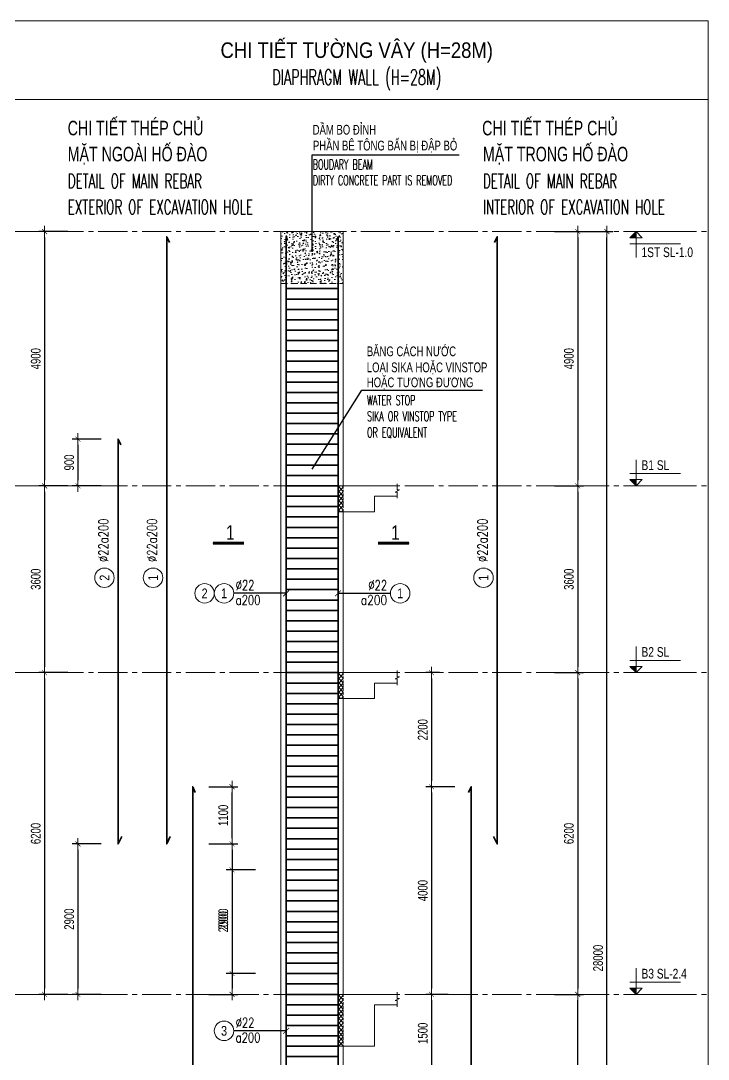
# Model space of a CAD drawing. Header units: millimetres. Extents: x -642477 to 1168880, y -27982 to 330379.
# Drawn here: x 996134 to 1009381, y 83898 to 103911 of the extents above; entities that cross this region are included whole.
import ezdxf
from ezdxf.enums import TextEntityAlignment as Align

# ---------------------------------------------------------------- set-up
doc = ezdxf.new("R2010")
doc.units = ezdxf.units.MM
for name, pattern in [('CENTER2', [1.125, 0.75, -0.125, 0.125, -0.125]), ('HIDDEN', [0.375, 0.25, -0.125]), ('HIDDEN2', [4.762499999999999, 3.175, -1.5875])]:
    doc.linetypes.add(name, pattern=pattern)
doc.layers.get('0').update_dxf_attribs({"lineweight": 20})
doc.layers.get('Defpoints').update_dxf_attribs({"color": 151, "lineweight": 9})
for name, color, linetype, lineweight in [('NDC_S_ANNO', 7, 'Continuous', 20), ('NDC_S_AXIS', 5, 'CENTER2', 13), ('NDC_S_BREAK-LINE', 1, 'Continuous', 15), ('NDC_S_CONTINUOUS', 3, 'Continuous', 20), ('NDC_S_DIM', 1, 'Continuous', 15), ('NDC_S_ENG TITLE', 3, 'Continuous', 20), ('NDC_S_HATCH MATERIAL', 8, 'Continuous', 13), ('NDC_S_HIDDEN', 8, 'HIDDEN2', 13), ('NDC_S_LEADER', 1, 'Continuous', 15), ('NDC_S_LEVEL TEXT', 7, 'Continuous', 20), ('NDC_S_REBAR', 4, 'Continuous', 35), ('NDC_S_SYMBOL', 1, 'Continuous', 15), ('NDC_S_TEXT SYMBOL', 7, 'Continuous', 20), ('NDC_S_VN TEXT', 7, 'Continuous', 20), ('NDC_S_VN TITLE', 6, 'Continuous', 35)]:
    doc.layers.add(name, color=color, linetype=linetype, lineweight=lineweight)
doc.styles.add('ARIAL', font='arial.ttf', dxfattribs={"width": 0.8})
doc.styles.add('NDC_ANNO', font='', dxfattribs={"width": 0.8})
doc.styles.add('NDC_ARIAL', font='arial.ttf', dxfattribs={"width": 0.85})
doc.styles.add('NDC_DIM', font='', dxfattribs={"width": 0.75})
doc.styles.add('NDC_EN TXT', font='romans.shx', dxfattribs={"width": 0.8})
doc.styles.get('NDC_ANNO').set_extended_font_data('Dotum')
doc.styles.get('NDC_DIM').set_extended_font_data('Dotum')
doc.dimstyles.new('NDC_dim_25', dxfattribs={"dimscale": 25, "dimtxt": 2.2, "dimasz": 1.5, "dimexe": 1.5, "dimexo": 2.5, "dimgap": 1, "dimtad": 1, "dimdec": 0, "dimzin": 0, "dimdsep": 46, "dimtxsty": 'NDC_DIM', "dimblk": 'DIMMARK', "dimcen": 0.09, "dimdle": 1.2, "dimclrd": 1, "dimclre": 1, "dimclrt": 3, "dimadec": 0, "dimazin": 0, "dimtfac": 1, "dimtdec": 0, "dimtix": 1, "dimtofl": 0, "dimtmove": 0, "dimatfit": 3, "dimfxl": 6, "dimfxlon": 1, "dimtolj": 1, "dimtzin": 0, "dimarcsym": 0})
doc.dimstyles.new('NDC_dim_75', dxfattribs={"dimscale": 75, "dimtxt": 2.5, "dimasz": 1.5, "dimexe": 1.5, "dimexo": 2.5, "dimgap": 1, "dimtad": 1, "dimdec": 0, "dimzin": 0, "dimdsep": 46, "dimtxsty": 'NDC_DIM', "dimblk": 'DIMMARK', "dimcen": 0.09, "dimdle": 1.2, "dimclrd": 1, "dimclre": 1, "dimclrt": 3, "dimadec": 0, "dimazin": 0, "dimtfac": 1, "dimtdec": 0, "dimtix": 1, "dimtofl": 0, "dimtmove": 0, "dimatfit": 3, "dimfxl": 6, "dimfxlon": 1, "dimtolj": 1, "dimtzin": 0, "dimarcsym": 0})

# ---------------------------------------------------------------- blocks, each defined once
blk = doc.blocks.new('*U191')
at = {"layer": 'NDC_S_ANNO', "color": 0, "linetype": 'ByBlock', "lineweight": -2}
blk.add_line((-4.357142640116527, 0.002997111644365447), (1.000000217026004, 0.002999782974066001), dxfattribs=at)
at = {"layer": 'NDC_S_ANNO', "ltscale": 0.005, "const_width": 0.5}
blk.add_lwpolyline([(1.000000217026004, 0.002999782974066001), (-4.357142640116527, 0.002997111644365447)], dxfattribs=at)
at = {"layer": 'NDC_S_TEXT SYMBOL', "linetype": 'ByBlock', "lineweight": -2, "style": 'NDC_ANNO', "width": 0.8}
blk.add_attdef('DETAIL', text='', height=2.5, dxfattribs=at).set_placement((-0.635006858396082, 1.824862175366434), align=Align.MIDDLE_RIGHT)
blk = doc.blocks.new('*U2133')
at = {"layer": 'NDC_S_REBAR', "ltscale": 80}
blk.add_line((-500, 0), (500, 0), dxfattribs=at)
blk = doc.blocks.new('*U2134')
at = {"layer": 'NDC_S_DIM', "color": 0, "linetype": 'ByBlock', "lineweight": -2, "transparency": 16777216}
for p in [(9.062386313690414e-13, 14800), (8.939921633775678e-13, 14600), (8.817456953860943e-13, 14400), (8.694992273946208e-13, 14200), (8.572527594031472e-13, 14000), (8.450062914116737e-13, 13800), (8.327598234202002e-13, 13600), (8.205133554287266e-13, 13400), (8.082668874372531e-13, 13200), (7.960204194457796e-13, 13000), (7.837739514543061e-13, 12800), (7.715274834628325e-13, 12600), (7.59281015471359e-13, 12400), (7.470345474798854e-13, 12200), (7.347880794884119e-13, 12000), (7.225416114969384e-13, 11800), (7.102951435054649e-13, 11600), (6.980486755139914e-13, 11400), (6.858022075225178e-13, 11200), (6.735557395310442e-13, 11000), (6.613092715395707e-13, 10800), (6.490628035480972e-13, 10600), (6.368163355566237e-13, 10400), (6.245698675651502e-13, 10200), (6.123233995736766e-13, 10000), (6.00076931582203e-13, 9800), (5.878304635907295e-13, 9600), (5.75583995599256e-13, 9400), (5.633375276077825e-13, 9200), (5.51091059616309e-13, 9000), (5.388445916248355e-13, 8800), (5.265981236333618e-13, 8600), (5.143516556418883e-13, 8400), (5.021051876504148e-13, 8200), (4.898587196589413e-13, 8000), (4.776122516674678e-13, 7800), (4.653657836759942e-13, 7600), (4.531193156845207e-13, 7400), (4.408728476930471e-13, 7200), (4.286263797015736e-13, 7000), (4.163799117101001e-13, 6800), (4.041334437186265e-13, 6600), (3.91886975727153e-13, 6400), (3.796405077356795e-13, 6200), (3.673940397442059e-13, 6000), (3.551475717527324e-13, 5800), (3.429011037612589e-13, 5600), (3.306546357697854e-13, 5400), (3.184081677783118e-13, 5200), (3.061616997868383e-13, 5000), (2.939152317953648e-13, 4800), (2.816687638038912e-13, 4600), (2.694222958124177e-13, 4400), (2.571758278209442e-13, 4200), (2.449293598294706e-13, 4000), (2.326828918379971e-13, 3800), (2.204364238465236e-13, 3600), (2.081899558550501e-13, 3400), (1.959434878635765e-13, 3200), (1.83697019872103e-13, 3000), (1.714505518806295e-13, 2800), (1.592040838891559e-13, 2600), (1.469576158976824e-13, 2400), (1.347111479062089e-13, 2200), (1.224646799147353e-13, 2000), (1.102182119232618e-13, 1800), (9.797174393178826e-14, 1600), (8.572527594031473e-14, 1400), (7.347880794884119e-14, 1200), (6.123233995736766e-14, 1000), (4.898587196589413e-14, 800), (3.673940397442059e-14, 600), (2.449293598294706e-14, 400), (1.224646799147353e-14, 200), (0, 0)]:
    blk.add_blockref('*U2133', p, dxfattribs=at)
blk = doc.blocks.new('DIMMARK')
at = {"layer": 'NDC_S_DIM', "color": 1}
blk.add_line((-1.5, 0), (1, 0), dxfattribs=at)
at = {"layer": 'NDC_S_DIM', "color": 2, "const_width": 0.1}
blk.add_lwpolyline([(-0.4242640687119285, -0.4242640687119285), (0.4242640687119285, 0.4242640687119285)], dxfattribs=at)
blk = doc.blocks.new('*D2141')
at = {"layer": 'Defpoints', "color": 0, "ltscale": 100, "transparency": 16777216}
for p in [(1003460.361735669, 99848.07378612804), (1003460.361735669, 94948.073786128), (1006865.886230835, 94948.073786128)]:
    blk.add_point(p, dxfattribs=at)
at = {"layer": 'NDC_S_DIM', "color": 1, "lineweight": -2, "ltscale": 100, "transparency": 16777216}
for p, q in [((1006415.886230835, 99848.07378612804), (1006978.386230835, 99848.07378612804)), ((1006865.886230835, 99735.57378612804), (1006865.886230835, 95060.573786128)), ((1006415.886230835, 94948.073786128), (1006978.386230835, 94948.073786128))]:
    blk.add_line(p, q, dxfattribs=at)
at = {"layer": 'NDC_S_DIM', "color": 1, "lineweight": -2, "ltscale": 100, "transparency": 16777216, "xscale": 112.5, "yscale": 112.5, "zscale": 112.5}
for p, rotation in [((1006865.886230835, 99848.07378612804), 90), ((1006865.886230835, 94948.073786128), 270)]:
    blk.add_blockref('DIMMARK', p, dxfattribs=dict(at, rotation=rotation))
at = {"layer": 'NDC_S_DIM', "color": 3, "ltscale": 100, "transparency": 16777216, "insert": (1006697.00902595, 97398.07378612773), "char_height": 187.5, "attachment_point": 5, "rotation": 90, "style": 'NDC_DIM'}
blk.add_mtext('\\A1;4900', dxfattribs=at)
blk = doc.blocks.new('*D2142')
at = {"layer": 'Defpoints', "color": 0, "ltscale": 100, "transparency": 16777216}
for p in [(1003460.361735669, 94948.073786128), (1003460.361735669, 91348.073786128), (1006865.886230835, 91348.073786128)]:
    blk.add_point(p, dxfattribs=at)
at = {"layer": 'NDC_S_DIM', "color": 1, "lineweight": -2, "ltscale": 100, "transparency": 16777216}
for p, q in [((1006415.886230835, 94948.073786128), (1006978.386230835, 94948.073786128)), ((1006865.886230835, 94835.573786128), (1006865.886230835, 91460.573786128)), ((1006415.886230835, 91348.073786128), (1006978.386230835, 91348.073786128))]:
    blk.add_line(p, q, dxfattribs=at)
at = {"layer": 'NDC_S_DIM', "color": 1, "lineweight": -2, "ltscale": 100, "transparency": 16777216, "xscale": 112.5, "yscale": 112.5, "zscale": 112.5}
for p, rotation in [((1006865.886230835, 94948.073786128), 90), ((1006865.886230835, 91348.073786128), 270)]:
    blk.add_blockref('DIMMARK', p, dxfattribs=dict(at, rotation=rotation))
at = {"layer": 'NDC_S_DIM', "color": 3, "ltscale": 100, "transparency": 16777216, "insert": (1006697.00902595, 93148.07378612772), "char_height": 187.5, "attachment_point": 5, "rotation": 90, "style": 'NDC_DIM'}
blk.add_mtext('\\A1;3600', dxfattribs=at)
blk = doc.blocks.new('*D2143')
at = {"layer": 'Defpoints', "color": 0, "ltscale": 100, "transparency": 16777216}
for p in [(1003460.361735669, 91348.073786128), (1003460.361735669, 85148.073786128), (1006865.886230835, 85148.073786128)]:
    blk.add_point(p, dxfattribs=at)
at = {"layer": 'NDC_S_DIM', "color": 1, "lineweight": -2, "ltscale": 100, "transparency": 16777216}
for p, q in [((1006415.886230835, 91348.073786128), (1006978.386230835, 91348.073786128)), ((1006865.886230835, 91235.573786128), (1006865.886230835, 85260.573786128)), ((1006415.886230835, 85148.073786128), (1006978.386230835, 85148.073786128))]:
    blk.add_line(p, q, dxfattribs=at)
at = {"layer": 'NDC_S_DIM', "color": 1, "lineweight": -2, "ltscale": 100, "transparency": 16777216, "xscale": 112.5, "yscale": 112.5, "zscale": 112.5}
for p, rotation in [((1006865.886230835, 91348.073786128), 90), ((1006865.886230835, 85148.073786128), 270)]:
    blk.add_blockref('DIMMARK', p, dxfattribs=dict(at, rotation=rotation))
at = {"layer": 'NDC_S_DIM', "color": 3, "ltscale": 100, "transparency": 16777216, "insert": (1006697.00902595, 88248.07378612772), "char_height": 187.5, "attachment_point": 5, "rotation": 90, "style": 'NDC_DIM'}
blk.add_mtext('\\A1;6200', dxfattribs=at)
blk = doc.blocks.new('*D2144')
at = {"layer": 'Defpoints', "color": 0, "ltscale": 100, "transparency": 16777216}
for p in [(1003460.361735669, 99848.07378612804), (1007428.386230835, 99848.07378612804), (1003460.361735669, 71848.073786128)]:
    blk.add_point(p, dxfattribs=at)
at = {"layer": 'NDC_S_DIM', "color": 1, "lineweight": -2, "ltscale": 100, "transparency": 16777216}
for p, q in [((1006978.386230835, 99848.07378612804), (1007540.886230835, 99848.07378612804)), ((1007428.386230835, 71960.573786128), (1007428.386230835, 99735.57378612804)), ((1006978.386230835, 71848.073786128), (1007540.886230835, 71848.073786128))]:
    blk.add_line(p, q, dxfattribs=at)
at = {"layer": 'NDC_S_DIM', "color": 1, "lineweight": -2, "ltscale": 100, "transparency": 16777216, "xscale": 112.5, "yscale": 112.5, "zscale": 112.5}
for p, rotation in [((1007428.386230835, 99848.07378612804), 90), ((1007428.386230835, 71848.073786128), 270)]:
    blk.add_blockref('DIMMARK', p, dxfattribs=dict(at, rotation=rotation))
at = {"layer": 'NDC_S_DIM', "color": 3, "ltscale": 100, "transparency": 16777216, "insert": (1007259.50902595, 85848.07378612773), "char_height": 187.5, "attachment_point": 5, "rotation": 90, "style": 'NDC_DIM'}
blk.add_mtext('\\A1;28000', dxfattribs=at)
blk = doc.blocks.new('kata_block_CT')
at = {"layer": 'NDC_S_ANNO'}
blk.add_hatch(color=3, dxfattribs=at).paths.add_polyline_path([(0, 1.596954857557648), (-1.612010908633238, 1.596954857557648), (0, 0)])
at = {"layer": 'NDC_S_ANNO', "ltscale": 50}
h = blk.add_hatch(dxfattribs=at)
h.set_pattern_fill('ANSI31', color=256, scale=1.406250541793835, style=0)
h.set_pattern_definition([(45.00000000000001, (0, 5.456968210637569e-12), (-3.157122508925224, 3.157122508925225), [])])
h.paths.add_polyline_path([(0, 1.596954857557648), (0, 0), (1.612010908924276, 1.596954857557648)])
for p, q in [((-1.592704896858777, 3.140833880479477), (11.46947077315417, 3.140833880479477)), ((11.56125648126181, 5.456968210637569e-12), (-1.63869572513795, 5.456968210637569e-12))]:
    blk.add_line(p, q, dxfattribs=at)
for points in [[(0, 6.69495074864426), (0, 0)], [(0, 0), (-1.612010908924276, 1.596954857557648), (0, 1.596954857557648)], [(0, 0), (1.612010908924276, 1.596954857557648), (0, 1.596954857557648)]]:
    blk.add_lwpolyline(points, dxfattribs=at)
at = {"layer": 'NDC_S_ANNO', "color": 8, "ltscale": 50}
blk.add_lwpolyline([(0, 0), (-1.612010908633238, 1.596954857557648), (0, 1.596954857557648)], dxfattribs=at)
at = {"layer": 'NDC_S_TEXT SYMBOL', "color": 3, "style": 'NDC_ANNO', "width": 0.8}
blk.add_attdef('CT', (1.409564409346785, 4.068271311703938), '', height=2.5, dxfattribs=at)
blk = doc.blocks.new('*D2145')
at = {"layer": 'Defpoints', "color": 0, "ltscale": 100, "transparency": 16777216}
for p in [(1003460.361735669, 85148.07378612806), (1006865.886230835, 85148.07378612806), (1003460.361735669, 71848.07378612806)]:
    blk.add_point(p, dxfattribs=at)
at = {"layer": 'NDC_S_DIM', "color": 1, "lineweight": -2, "ltscale": 100, "transparency": 16777216}
for p, q in [((1006415.886230835, 85148.07378612806), (1006978.386230835, 85148.07378612806)), ((1006865.886230835, 71960.57378612806), (1006865.886230835, 85035.57378612806)), ((1006415.886230835, 71848.07378612806), (1006978.386230835, 71848.07378612806))]:
    blk.add_line(p, q, dxfattribs=at)
at = {"layer": 'NDC_S_DIM', "color": 1, "lineweight": -2, "ltscale": 100, "transparency": 16777216, "xscale": 112.5, "yscale": 112.5, "zscale": 112.5}
for p, rotation in [((1006865.886230835, 85148.07378612806), 90), ((1006865.886230835, 71848.07378612806), 270)]:
    blk.add_blockref('DIMMARK', p, dxfattribs=dict(at, rotation=rotation))
at = {"layer": 'NDC_S_DIM', "color": 3, "ltscale": 100, "transparency": 16777216, "insert": (1006697.00902595, 78498.07378612777), "char_height": 187.5, "attachment_point": 5, "rotation": 90, "style": 'NDC_DIM'}
blk.add_mtext('\\A1;13300', dxfattribs=at)
blk = doc.blocks.new('*D2146')
at = {"layer": 'Defpoints', "color": 0, "ltscale": 100, "transparency": 16777216}
for p in [(997506.2337683134, 99848.07378612798), (996592.1097548022, 94948.073786128), (997506.2337683134, 94948.073786128)]:
    blk.add_point(p, dxfattribs=at)
at = {"layer": 'NDC_S_DIM', "color": 1, "lineweight": -2, "ltscale": 100, "transparency": 16777216}
for p, q in [((997042.1097548022, 99848.07378612798), (996479.6097548022, 99848.07378612798)), ((996592.1097548022, 99735.57378612798), (996592.1097548022, 95060.573786128)), ((997042.1097548022, 94948.073786128), (996479.6097548022, 94948.073786128))]:
    blk.add_line(p, q, dxfattribs=at)
at = {"layer": 'NDC_S_DIM', "color": 1, "lineweight": -2, "ltscale": 100, "transparency": 16777216, "xscale": 112.5, "yscale": 112.5, "zscale": 112.5}
for p, rotation in [((996592.1097548022, 99848.07378612798), 90), ((996592.1097548022, 94948.073786128), 270)]:
    blk.add_blockref('DIMMARK', p, dxfattribs=dict(at, rotation=rotation))
at = {"layer": 'NDC_S_DIM', "color": 3, "ltscale": 100, "transparency": 16777216, "insert": (996423.2325499173, 97398.0737861277), "char_height": 187.5, "attachment_point": 5, "rotation": 90, "style": 'NDC_DIM'}
blk.add_mtext('\\A1;4900', dxfattribs=at)
blk = doc.blocks.new('*D2147')
at = {"layer": 'Defpoints', "color": 0, "ltscale": 100, "transparency": 16777216}
for p in [(997506.2337683134, 94948.073786128), (996592.1097548022, 91348.073786128), (997506.2337683134, 91348.073786128)]:
    blk.add_point(p, dxfattribs=at)
at = {"layer": 'NDC_S_DIM', "color": 1, "lineweight": -2, "ltscale": 100, "transparency": 16777216}
for p, q in [((997042.1097548022, 94948.073786128), (996479.6097548022, 94948.073786128)), ((996592.1097548022, 94835.573786128), (996592.1097548022, 91460.573786128)), ((997042.1097548022, 91348.073786128), (996479.6097548022, 91348.073786128))]:
    blk.add_line(p, q, dxfattribs=at)
at = {"layer": 'NDC_S_DIM', "color": 1, "lineweight": -2, "ltscale": 100, "transparency": 16777216, "xscale": 112.5, "yscale": 112.5, "zscale": 112.5}
for p, rotation in [((996592.1097548022, 94948.073786128), 90), ((996592.1097548022, 91348.073786128), 270)]:
    blk.add_blockref('DIMMARK', p, dxfattribs=dict(at, rotation=rotation))
at = {"layer": 'NDC_S_DIM', "color": 3, "ltscale": 100, "transparency": 16777216, "insert": (996423.2325499173, 93148.07378612772), "char_height": 187.5, "attachment_point": 5, "rotation": 90, "style": 'NDC_DIM'}
blk.add_mtext('\\A1;3600', dxfattribs=at)
blk = doc.blocks.new('*D2148')
at = {"layer": 'Defpoints', "color": 0, "ltscale": 100, "transparency": 16777216}
for p in [(997506.2337683134, 91348.073786128), (996592.1097548022, 85148.073786128), (997506.2337683134, 85148.073786128)]:
    blk.add_point(p, dxfattribs=at)
at = {"layer": 'NDC_S_DIM', "color": 1, "lineweight": -2, "ltscale": 100, "transparency": 16777216}
for p, q in [((997042.1097548022, 91348.073786128), (996479.6097548022, 91348.073786128)), ((996592.1097548022, 91235.573786128), (996592.1097548022, 85260.573786128)), ((997042.1097548022, 85148.073786128), (996479.6097548022, 85148.073786128))]:
    blk.add_line(p, q, dxfattribs=at)
at = {"layer": 'NDC_S_DIM', "color": 1, "lineweight": -2, "ltscale": 100, "transparency": 16777216, "xscale": 112.5, "yscale": 112.5, "zscale": 112.5}
for p, rotation in [((996592.1097548022, 91348.073786128), 90), ((996592.1097548022, 85148.073786128), 270)]:
    blk.add_blockref('DIMMARK', p, dxfattribs=dict(at, rotation=rotation))
at = {"layer": 'NDC_S_DIM', "color": 3, "ltscale": 100, "transparency": 16777216, "insert": (996423.2325499173, 88248.07378612772), "char_height": 187.5, "attachment_point": 5, "rotation": 90, "style": 'NDC_DIM'}
blk.add_mtext('\\A1;6200', dxfattribs=at)
blk = doc.blocks.new('*U367')
blk.add_circle((-2.5, 0), 2.5)
at = {"layer": 'NDC_S_VN TEXT', "color": 3, "style": 'NDC_EN TXT', "width": 0.75}
for tag, p in [('DK1', (0.5, 0.8455043070534884)), ('KC1', (0.5, -2.972544307831413))]:
    blk.add_attdef(tag, p, '', height=2.5, dxfattribs=at)
at = {"layer": 'NDC_S_VN TEXT', "color": 7, "style": 'ARIAL', "width": 0.8}
blk.add_attdef('SH2', text='', height=2.5, dxfattribs=at).set_placement((-2.5, 0), align=Align.MIDDLE)
blk = doc.blocks.new('*D2149')
at = {"layer": 'Defpoints', "color": 0, "ltscale": 100, "transparency": 16777216}
for p in [(998946.8430802587, 89148.073786128), (1000205.630312304, 89148.073786128), (998946.8430802587, 88048.073786128)]:
    blk.add_point(p, dxfattribs=at)
at = {"layer": 'NDC_S_DIM', "color": 1, "lineweight": -2, "ltscale": 100, "transparency": 16777216}
for p, q in [((999755.6303123035, 89148.073786128), (1000318.130312304, 89148.073786128)), ((1000205.630312304, 88160.573786128), (1000205.630312304, 89035.573786128)), ((999755.6303123035, 88048.073786128), (1000318.130312304, 88048.073786128))]:
    blk.add_line(p, q, dxfattribs=at)
at = {"layer": 'NDC_S_DIM', "color": 1, "lineweight": -2, "ltscale": 100, "transparency": 16777216, "xscale": 112.5, "yscale": 112.5, "zscale": 112.5}
for p, rotation in [((1000205.630312304, 89148.073786128), 90), ((1000205.630312304, 88048.073786128), 270)]:
    blk.add_blockref('DIMMARK', p, dxfattribs=dict(at, rotation=rotation))
at = {"layer": 'NDC_S_DIM', "color": 3, "ltscale": 100, "transparency": 16777216, "insert": (1000036.753107419, 88598.07378612772), "char_height": 187.5, "attachment_point": 5, "rotation": 90, "style": 'NDC_DIM'}
blk.add_mtext('\\A1;1100', dxfattribs=at)
blk = doc.blocks.new('*D2151')
at = {"layer": 'Defpoints', "color": 0, "ltscale": 100, "transparency": 16777216}
for p in [(998946.8430802587, 88048.073786128), (998946.8430802587, 85148.073786128), (1000205.630312304, 85148.073786128)]:
    blk.add_point(p, dxfattribs=at)
at = {"layer": 'NDC_S_DIM', "color": 1, "lineweight": -2, "ltscale": 100, "transparency": 16777216}
for p, q in [((999755.6303123035, 88048.073786128), (1000318.130312304, 88048.073786128)), ((1000205.630312304, 87935.573786128), (1000205.630312304, 85260.573786128)), ((999755.6303123035, 85148.073786128), (1000318.130312304, 85148.073786128))]:
    blk.add_line(p, q, dxfattribs=at)
at = {"layer": 'NDC_S_DIM', "color": 1, "lineweight": -2, "ltscale": 100, "transparency": 16777216, "xscale": 112.5, "yscale": 112.5, "zscale": 112.5}
for p, rotation in [((1000205.630312304, 88048.073786128), 90), ((1000205.630312304, 85148.073786128), 270)]:
    blk.add_blockref('DIMMARK', p, dxfattribs=dict(at, rotation=rotation))
at = {"layer": 'NDC_S_DIM', "color": 3, "ltscale": 100, "transparency": 16777216, "insert": (1000036.753107419, 86598.07378612772), "char_height": 187.5, "attachment_point": 5, "rotation": 90, "style": 'NDC_DIM'}
blk.add_mtext('\\A1;2900', dxfattribs=at)
blk = doc.blocks.new('*U366')
blk.add_circle((2.5, 0), 2.5)
at = {"layer": 'NDC_S_VN TEXT', "color": 3, "style": 'NDC_EN TXT'}
for tag, width, p in [('DK2', 0.75, (-0.85, 0.8455043070534884)), ('KC2', 0.8, (-0.85, -2.972544307831413))]:
    blk.add_attdef(tag, text='', height=2.5, dxfattribs=dict(at, width=width)).set_placement(p, align=Align.RIGHT)
at = {"layer": 'NDC_S_VN TEXT', "color": 7, "style": 'ARIAL', "width": 0.8}
blk.add_attdef('SH3', text='', height=2.5, dxfattribs=at).set_placement((2.5, 0), align=Align.MIDDLE)
blk = doc.blocks.new('*D2135')
at = {"layer": 'Defpoints', "color": 0, "ltscale": 100, "transparency": 16777216}
for p in [(998010.4551488934, 88048.073786128), (997235.6989906798, 85148.073786128), (998010.4551488934, 85148.073786128)]:
    blk.add_point(p, dxfattribs=at)
at = {"layer": 'NDC_S_DIM', "color": 1, "lineweight": -2, "ltscale": 100, "transparency": 16777216}
for p, q in [((997685.6989906798, 88048.073786128), (997123.1989906798, 88048.073786128)), ((997235.6989906798, 87935.573786128), (997235.6989906798, 85260.573786128)), ((997685.6989906798, 85148.073786128), (997123.1989906798, 85148.073786128))]:
    blk.add_line(p, q, dxfattribs=at)
at = {"layer": 'NDC_S_DIM', "color": 1, "lineweight": -2, "ltscale": 100, "transparency": 16777216, "xscale": 112.5, "yscale": 112.5, "zscale": 112.5}
for p, rotation in [((997235.6989906798, 88048.073786128), 90), ((997235.6989906798, 85148.073786128), 270)]:
    blk.add_blockref('DIMMARK', p, dxfattribs=dict(at, rotation=rotation))
at = {"layer": 'NDC_S_DIM', "color": 3, "ltscale": 100, "transparency": 16777216, "insert": (997066.8217857949, 86598.07378612772), "char_height": 187.5, "attachment_point": 5, "rotation": 90, "style": 'NDC_DIM'}
blk.add_mtext('\\A1;2900', dxfattribs=at)
blk = doc.blocks.new('*D2136')
at = {"layer": 'Defpoints', "color": 0, "ltscale": 100, "transparency": 16777216}
for p in [(998010.4551488934, 95848.073786128), (997235.6989906798, 94948.073786128), (998010.4551488934, 94948.073786128)]:
    blk.add_point(p, dxfattribs=at)
at = {"layer": 'NDC_S_DIM', "color": 1, "lineweight": -2, "ltscale": 100, "transparency": 16777216}
for p, q in [((997685.6989906798, 95848.073786128), (997123.1989906798, 95848.073786128)), ((997235.6989906798, 95735.573786128), (997235.6989906798, 95060.573786128)), ((997685.6989906798, 94948.073786128), (997123.1989906798, 94948.073786128))]:
    blk.add_line(p, q, dxfattribs=at)
at = {"layer": 'NDC_S_DIM', "color": 1, "lineweight": -2, "ltscale": 100, "transparency": 16777216, "xscale": 112.5, "yscale": 112.5, "zscale": 112.5}
for p, rotation in [((997235.6989906798, 95848.073786128), 90), ((997235.6989906798, 94948.073786128), 270)]:
    blk.add_blockref('DIMMARK', p, dxfattribs=dict(at, rotation=rotation))
at = {"layer": 'NDC_S_DIM', "color": 3, "ltscale": 100, "transparency": 16777216, "insert": (997066.8217857949, 95398.07378612772), "char_height": 187.5, "attachment_point": 5, "rotation": 90, "style": 'NDC_DIM'}
blk.add_mtext('\\A1;900', dxfattribs=at)
blk = doc.blocks.new('*D2137')
at = {"layer": 'Defpoints', "color": 0, "ltscale": 100, "transparency": 16777216}
for p in [(1004387.920190843, 91348.07378612806), (1004049.965493742, 89148.073786128), (1004814.594275219, 89148.073786128)]:
    blk.add_point(p, dxfattribs=at)
at = {"layer": 'NDC_S_DIM', "color": 1, "lineweight": -2, "ltscale": 100, "transparency": 16777216}
for p, q in [((1004200.420190843, 91348.07378612806), (1003937.465493742, 91348.07378612806)), ((1004049.965493742, 91235.57378612806), (1004049.965493742, 89260.573786128)), ((1004499.965493742, 89148.073786128), (1003937.465493742, 89148.073786128))]:
    blk.add_line(p, q, dxfattribs=at)
at = {"layer": 'NDC_S_DIM', "color": 1, "lineweight": -2, "ltscale": 100, "transparency": 16777216, "xscale": 112.5, "yscale": 112.5, "zscale": 112.5}
for p, rotation in [((1004049.965493742, 91348.07378612806), 90), ((1004049.965493742, 89148.073786128), 270)]:
    blk.add_blockref('DIMMARK', p, dxfattribs=dict(at, rotation=rotation))
at = {"layer": 'NDC_S_DIM', "color": 3, "ltscale": 100, "transparency": 16777216, "insert": (1003881.088288857, 90248.07378612774), "char_height": 187.5, "attachment_point": 5, "rotation": 90, "style": 'NDC_DIM'}
blk.add_mtext('\\A1;2200', dxfattribs=at)
blk = doc.blocks.new('*D2138')
at = {"layer": 'Defpoints', "color": 0, "ltscale": 100, "transparency": 16777216}
for p in [(1004814.594275219, 89148.073786128), (1004049.965493742, 85148.073786128), (1004556.926290076, 85148.073786128)]:
    blk.add_point(p, dxfattribs=at)
at = {"layer": 'NDC_S_DIM', "color": 1, "lineweight": -2, "ltscale": 100, "transparency": 16777216}
for p, q in [((1004499.965493742, 89148.073786128), (1003937.465493742, 89148.073786128)), ((1004049.965493742, 89035.573786128), (1004049.965493742, 85260.573786128)), ((1004369.426290076, 85148.073786128), (1003937.465493742, 85148.073786128))]:
    blk.add_line(p, q, dxfattribs=at)
at = {"layer": 'NDC_S_DIM', "color": 1, "lineweight": -2, "ltscale": 100, "transparency": 16777216, "xscale": 112.5, "yscale": 112.5, "zscale": 112.5}
for p, rotation in [((1004049.965493742, 89148.073786128), 90), ((1004049.965493742, 85148.073786128), 270)]:
    blk.add_blockref('DIMMARK', p, dxfattribs=dict(at, rotation=rotation))
at = {"layer": 'NDC_S_DIM', "color": 3, "ltscale": 100, "transparency": 16777216, "insert": (1003881.088288857, 87148.07378612772), "char_height": 187.5, "attachment_point": 5, "rotation": 90, "style": 'NDC_DIM'}
blk.add_mtext('\\A1;4000', dxfattribs=at)
blk = doc.blocks.new('*D2139')
at = {"layer": 'Defpoints', "color": 0, "ltscale": 100, "transparency": 16777216}
for p in [(1004556.926290076, 85148.073786128), (1004049.965493742, 83648.073786128), (1005814.594275219, 83648.073786128)]:
    blk.add_point(p, dxfattribs=at)
at = {"layer": 'NDC_S_DIM', "color": 1, "lineweight": -2, "ltscale": 100, "transparency": 16777216}
for p, q in [((1004369.426290076, 85148.073786128), (1003937.465493742, 85148.073786128)), ((1004049.965493742, 85035.573786128), (1004049.965493742, 83760.573786128)), ((1004499.965493742, 83648.073786128), (1003937.465493742, 83648.073786128))]:
    blk.add_line(p, q, dxfattribs=at)
at = {"layer": 'NDC_S_DIM', "color": 1, "lineweight": -2, "ltscale": 100, "transparency": 16777216, "xscale": 112.5, "yscale": 112.5, "zscale": 112.5}
for p, rotation in [((1004049.965493742, 85148.073786128), 90), ((1004049.965493742, 83648.073786128), 270)]:
    blk.add_blockref('DIMMARK', p, dxfattribs=dict(at, rotation=rotation))
at = {"layer": 'NDC_S_DIM', "color": 3, "ltscale": 100, "transparency": 16777216, "insert": (1003881.088288857, 84398.07378612772), "char_height": 187.5, "attachment_point": 5, "rotation": 90, "style": 'NDC_DIM'}
blk.add_mtext('\\A1;1500', dxfattribs=at)
blk = doc.blocks.new('*D2847')
at = {"layer": 'Defpoints', "color": 0, "ltscale": 100, "transparency": 16777216}
for p in [(1000980.386470517, 87548.073786128), (1000205.6303123, 85548.073786128), (1000975.983251526, 85548.073786128)]:
    blk.add_point(p, dxfattribs=at)
at = {"layer": 'NDC_S_DIM', "color": 1, "lineweight": -2, "ltscale": 100, "transparency": 16777216}
for p, q in [((1000655.6303123, 87548.073786128), (1000093.1303123, 87548.073786128)), ((1000205.6303123, 87435.573786128), (1000205.6303123, 85660.573786128)), ((1000655.6303123, 85548.073786128), (1000093.1303123, 85548.073786128))]:
    blk.add_line(p, q, dxfattribs=at)
at = {"layer": 'NDC_S_DIM', "color": 1, "lineweight": -2, "ltscale": 100, "transparency": 16777216, "xscale": 112.5, "yscale": 112.5, "zscale": 112.5}
for p, rotation in [((1000205.6303123, 87548.073786128), 90), ((1000205.6303123, 85548.073786128), 270)]:
    blk.add_blockref('DIMMARK', p, dxfattribs=dict(at, rotation=rotation))
at = {"layer": 'NDC_S_DIM', "color": 3, "ltscale": 100, "transparency": 16777216, "insert": (1000036.753107415, 86548.07378612772), "char_height": 187.5, "attachment_point": 5, "rotation": 90, "style": 'NDC_DIM'}
blk.add_mtext('\\A1;2000', dxfattribs=at)

msp = doc.modelspace()

# ---------------------------------------------------------------- hatches: boundary and pattern name
at = {"layer": 'NDC_S_HATCH MATERIAL', "ltscale": 100}
h = msp.add_hatch(dxfattribs=at)
h.set_pattern_fill('AR-CONC', color=256)
h.set_pattern_definition([(49.99999999999999, (1120751.974410566, 427166.7207528371), (182.184668996004, -15.93908553890309), [19.05, -209.55]), (355, (1120751.974410566, 427166.7207528371), (-35.24342142496934, 191.0568452390351), [15.24, -167.64058417]), (100.4514447, (1120767.156417566, 427165.3924993371), (146.9412470903533, 175.1177519121951), [16.19000879999999, -178.0902445999999]), (46.18420000000002, (1120751.974410566, 427217.5207528371), (271.0790408921299, -42.04232793272715), [28.57499999999994, -314.324999999999]), (96.63555760999992, (1120774.564310566, 427214.0172528371), (237.404134051503, 247.4261245977215), [24.28502314, -267.13560816]), (351.1841511700001, (1120751.974410566, 427217.5207528371), (237.404134064977, 247.4261245855326), [22.85996707, -251.45973192]), (21, (1120777.374410566, 427204.8207528371), (151.6143912691325, -102.2651981870876), [19.05, -209.55]), (326.0000000000001, (1120777.374410566, 427204.8207528371), (61.80202834764707, 184.1879661223193), [15.24, -167.64]), (71.45144499999999, (1120790.008943166, 427196.2986529371), (213.4164192787161, 81.92276888590524), [16.1900088, -178.0899376]), (37.50000000000001, (1120751.974410566, 427166.7207528371), (3.088603250591817, 84.55503887315311), [0, -165.608, 0, -170.18, 0, -168.275]), (7.499999999999999, (1120751.974410566, 427166.7207528371), (66.81966251030575, 100.1805748181195), [0, -97.02799999999999, 0, -161.798, 0, -64.135]), (327.5, (1120695.332410566, 427166.7207528371), (135.5905951668714, -5.728743992673444), [0, -63.5, 0, -198.12, 0, -262.89]), (317.5, (1120669.932410566, 427166.7207528371), (148.129181386018, 25.42649103333303), [0, -82.55, 0, -131.572, 0, -186.69])])
h.paths.add_polyline_path([(1002347.886737922, 99848.07378612798), (1001147.886737922, 99848.07378612798), (1001147.886737922, 98848.07378612798), (1002347.886737922, 98848.07378612798)])
at = {"layer": 'NDC_S_HATCH MATERIAL'}
h = msp.add_hatch(dxfattribs=at)
h.set_pattern_fill('ANSI37', color=256, scale=500)
h.set_pattern_definition([(45, (994969.5062897818, 7995.990177799846), (-44.19417382415922, 44.19417382415922), []), (135, (994969.5062897818, 7995.990177799846), (-44.19417382415922, -44.19417382415921), [])])
h.paths.add_polyline_path([(1002347.886737922, 94948.07378612798), (1002247.886737922, 94948.07378612798), (1002247.886737922, 94448.07378612798), (1002347.886737922, 94448.07378612798)])
h = msp.add_hatch(dxfattribs=at)
h.set_pattern_fill('ANSI37', color=256, scale=500)
h.set_pattern_definition([(45, (994969.5062897818, 4395.990177799846), (-44.19417382415922, 44.19417382415922), []), (135, (994969.5062897818, 4395.990177799846), (-44.19417382415922, -44.19417382415921), [])])
h.paths.add_polyline_path([(1002347.886737922, 91348.07378612798), (1002247.886737922, 91348.07378612798), (1002247.886737922, 90848.07378612798), (1002347.886737922, 90848.07378612798)])
h = msp.add_hatch(dxfattribs=at)
h.set_pattern_fill('ANSI37', color=256, scale=500)
h.set_pattern_definition([(45, (994969.5062897818, -1804.009822200154), (-44.19417382415922, 44.19417382415922), []), (135, (994969.5062897818, -1804.009822200154), (-44.19417382415922, -44.19417382415921), [])])
h.paths.add_polyline_path([(1002347.886737922, 85148.07378612798), (1002247.886737922, 85148.07378612798), (1002247.886737922, 84148.07378612798), (1002347.886737922, 84148.07378612798)])

# ---------------------------------------------------------------- linework, layer by layer
at = {"layer": 'NDC_S_AXIS', "ltscale": 750}
for p, q in [((995939.3130903961, 99848.07378612798), (1009381.41038094, 99848.07378612798)), ((995939.3130903961, 94948.07378612798), (1009381.41038094, 94948.07378612798)), ((995939.3130903961, 91348.07378612798), (1009381.41038094, 91348.07378612798)), ((995939.3130903961, 85148.07378612798), (1009381.41038094, 85148.07378612798))]:
    msp.add_line(p, q, dxfattribs=at)
at = {"layer": 'NDC_S_BREAK-LINE'}
for points in [[(1003390.213476382, 94708.07378612798), (1003390.213476382, 94828.07378612798), (1003350.213476382, 94828.07378612798), (1003430.213476382, 94868.07378612798), (1003390.213476382, 94868.07378612798), (1003390.213476382, 94988.07378612798)], [(1003390.213476382, 91108.07378612798), (1003390.213476382, 91228.07378612798), (1003350.213476382, 91228.07378612798), (1003430.213476382, 91268.07378612798), (1003390.213476382, 91268.07378612798), (1003390.213476382, 91388.07378612798)], [(1003390.213476382, 84908.07378612798), (1003390.213476382, 85028.07378612798), (1003350.213476382, 85028.07378612798), (1003430.213476382, 85068.07378612798), (1003390.213476382, 85068.07378612798), (1003390.213476382, 85188.07378612798)]]:
    msp.add_lwpolyline(points, dxfattribs=at)
at = {"layer": 'NDC_S_CONTINUOUS', "ltscale": 100}
for p, q in [((995939.3130903963, 103910.7892755513), (1009381.41038094, 103910.7892755513)), ((1009381.41038094, 103910.7892755513), (1009381.41038094, 63732.79332424475)), ((995939.3130903963, 102395.1439380646), (1009381.41038094, 102395.1439380648))]:
    msp.add_line(p, q, dxfattribs=at)
for points in [[(1002347.886737922, 84148.07378612798), (1002347.886737922, 71848.07378612798), (1001147.886737922, 71848.07378612798), (1001147.886737922, 99848.07378612798), (1002347.886737922, 99848.07378612798), (1002347.886737922, 94948.07378612798)], [(1003390.213476382, 94948.07378612798), (1002247.886737922, 94948.07378612798), (1002247.886737922, 94448.07378612798), (1002947.886737922, 94448.07378612798), (1002947.886737922, 94748.07378612798), (1003390.213476382, 94748.07378612798)], [(1002347.886737922, 94448.07378612798), (1002347.886737922, 91348.07378612798)], [(1003390.213476382, 91348.07378612798), (1002247.886737922, 91348.07378612798), (1002247.886737922, 90848.07378612798), (1002947.886737922, 90848.07378612798), (1002947.886737922, 91148.07378612798), (1003390.213476382, 91148.07378612798)], [(1002347.886737922, 90848.07378612798), (1002347.886737922, 85148.07378612798)], [(1003390.213476382, 85148.07378612798), (1002247.886737922, 85148.07378612798), (1002247.886737922, 84148.07378612798), (1002947.886737922, 84148.07378612798), (1002947.886737922, 84948.07378612798), (1003390.213476382, 84948.07378612798)]]:
    msp.add_lwpolyline(points, dxfattribs=at)
at = {"layer": 'NDC_S_DIM'}
for centre in [(997746.3158964294, 93177.11908911339), (998682.7038277946, 93177.11908911339), (1005050.455022755, 93177.11908911339), (999676.0146342376, 92876.73150669663)]:
    msp.add_circle(centre, 187.5, dxfattribs=at)
at = {"layer": 'NDC_S_HIDDEN', "linetype": 'HIDDEN', "ltscale": 500}
msp.add_line((1001147.886737922, 98848.07378612798), (1002347.886737922, 98848.07378612798), dxfattribs=at)
at = {"layer": 'NDC_S_HIDDEN', "linetype": 'HIDDEN', "ltscale": 200}
for p, q in [((1002347.886737922, 94948.07378612798), (1002347.886737922, 94448.07378612798)), ((1002347.886737922, 91348.07378612798), (1002347.886737922, 90848.07378612798)), ((1002347.886737922, 85148.07378612798), (1002347.886737922, 84148.07378612798))]:
    msp.add_line(p, q, dxfattribs=at)
at = {"layer": 'NDC_S_REBAR', "ltscale": 80}
for points in [[(999015.4115693225, 88188.9858050183), (998946.8430802582, 88048.07378612798), (998946.8430802582, 99748.07378612798), (998997.5650043278, 99638.12583984104)], [(1001272.886737922, 72023.07378612798), (1001247.886737922, 71948.07378612798), (1001247.886737922, 99748.07378612798), (1001272.886737922, 99673.07378612798)], [(1002222.886737922, 72023.07378612798), (1002247.886737922, 71948.07378612798), (1002247.886737922, 99748.07378612798), (1002222.886737922, 99673.07378612798)], [(1005246.025786154, 88188.9858050183), (1005314.594275218, 88048.07378612798), (1005314.594275218, 99748.07378612798), (1005263.872351148, 99638.12583984104)], [(998079.0236379574, 88188.9858050183), (998010.455148893, 88048.07378612798), (998010.455148893, 95848.07378612798), (998061.1770729627, 95738.12583984104)], [(999515.4115693225, 76688.9858050183), (999446.8430802582, 76548.07378612798), (999446.8430802582, 89148.07378612798), (999497.5650043278, 89038.12583984104)], [(1004746.025786154, 77588.9858050183), (1004814.594275218, 77448.07378612798), (1004814.594275218, 89148.07378612798), (1004763.872351148, 89038.12583984104)]]:
    msp.add_lwpolyline(points, dxfattribs=at)

# ---------------------------------------------------------------- block references
at = {"layer": 'NDC_S_DIM', "xscale": -1, "rotation": 180}
msp.add_blockref('*U2134', (1001747.886737922, 98748.07378612798), dxfattribs=at)
at = {"layer": 'NDC_S_DIM', "ltscale": 80, "xscale": 75, "yscale": 75, "zscale": 75}
for name, p, values in [('*U367', (1000238.514634238, 92876.73150669663), {'SH2': '1', 'DK1': '%%c22', 'KC1': 'a200'}), ('*U366', (1003257.258841607, 92876.73150669663), {'SH3': '1', 'DK2': '%%c22', 'KC2': 'a200'}), ('*U367', (1000238.514634238, 84445.30517134951), {'SH2': '3', 'DK1': '%%c22', 'KC1': 'a200'})]:
    msp.add_blockref(name, p, dxfattribs=at).add_auto_attribs(values)
at = {"layer": 'NDC_S_SYMBOL', "xscale": 112, "yscale": 112, "zscale": 112}
for p in [(1000323.286217121, 93844.2195238481), (1003505.960601381, 93844.21982303706)]:
    msp.add_blockref('*U191', p, dxfattribs=at).add_auto_attribs({'DETAIL': '1'})
at = {"layer": 'NDC_S_VN TEXT'}
ref = msp.add_blockref('kata_block_CT', (1007990.000140727, 99848.07378612814), dxfattribs=dict(at, xscale=-75, yscale=75, zscale=75, rotation=180))
ref.add_attrib('CT', '1ST SL-1.0', (1008095.717471429, 99356.47107682774), dxfattribs={"layer": 'NDC_S_TEXT SYMBOL', "color": 3, "height": 187.5, "style": 'NDC_ANNO', "width": 0.8})
at = {"layer": 'NDC_S_VN TEXT', "xscale": 75, "yscale": 75, "zscale": 75}
for p, values in [((1007990.000140727, 94948.07378612757), {'CT': 'B1 SL'}), ((1007990.000140727, 91348.07378612757), {'CT': 'B2 SL'}), ((1007990.000140727, 85148.07378612757), {'CT': 'B3 SL-2.4'})]:
    msp.add_blockref('kata_block_CT', p, dxfattribs=at).add_auto_attribs(values)

# ---------------------------------------------------------------- texts
at = {"layer": 'NDC_S_ENG TITLE', "style": 'NDC_EN TXT', "width": 0.6}
msp.add_text('DIAPHRAGM WALL (H=28M)', height=300, dxfattribs=at).set_placement((1002608.0212792, 102802.3135720142), align=Align.MIDDLE)
for s, height, p in [('BOUDARY BEAM', 187.5, (1001759.394509636, 101140.7307366743)), ('DETAIL OF MAIN REBAR', 280, (997037.8182789057, 100822.0977137004)), ('DIRTY CONCRETE PART IS REMOVED', 187.5, (1001764.143121875, 100835.1544860933)), ('DETAIL OF MAIN REBAR', 280, (1005039.195726593, 100822.0977137004)), ('EXTERIOR OF EXCAVATION HOLE', 280, (997037.8182789057, 100321.0912509603)), ('INTERIOR OF EXCAVATION HOLE', 280, (1005039.195726593, 100321.0912509603)), ('WATER STOP', 187.5, (1002806.973559903, 96598.1249460097)), ('SIKA OR VINSTOP TYPE', 187.5, (1002806.973559903, 96289.4846739125)), ('OR EQUIVALENT', 187.5, (1002806.973559903, 95976.02077779394))]:
    msp.add_text(s, height=height, dxfattribs=at).set_placement(p, align=Align.MIDDLE_LEFT)
at = {"layer": 'NDC_S_LEVEL TEXT', "style": 'NDC_ARIAL', "width": 0.7}
for s, height, p in [('CHI TIẾT THÉP CHỦ', 280, (997037.8182789057, 101842.7789362209)), ('CHI TIẾT THÉP CHỦ', 280, (1005024.854671385, 101842.7789362209)), ('DẦM BO ĐỈNH', 187.5, (1001759.394509635, 101811.1187986042)), ('MẶT NGOÀI HỐ ĐÀO', 280, (997037.8182789057, 101341.7724734808)), ('PHẦN BÊ TÔNG BẨN BỊ ĐẬP BỎ', 187.5, (1001764.143121875, 101505.5425480232)), ('MẶT TRONG HỐ ĐÀO', 280, (1005039.195726593, 101341.7724734808)), ('BĂNG CÁCH NƯỚC', 187.5, (1002802.447634225, 97540.26959633535)), ('LOẠI SIKA HOẶC VINSTOP', 187.5, (1002802.447634225, 97231.62932423815)), ('HOẶC TƯƠNG ĐƯƠNG', 187.5, (1002802.447634225, 96942.27803551346))]:
    msp.add_text(s, height=height, dxfattribs=at).set_placement(p, align=Align.MIDDLE_LEFT)
at = {"layer": 'NDC_S_VN TEXT', "color": 3, "style": 'NDC_EN TXT', "width": 0.75}
for p in [(997820.6884841879, 93479.5116514264), (998757.0764155532, 93479.5116514264), (1005124.827610513, 93479.5116514264)]:
    msp.add_text('%%C22a200', height=187.5, rotation=90, dxfattribs=at).set_placement(p)
at = {"layer": 'NDC_S_VN TEXT', "color": 7, "style": 'ARIAL', "width": 0.8}
for s, p in [('2', (997746.3158964294, 93177.11908911339)), ('1', (998682.7038277946, 93177.11908911339)), ('1', (1005050.455022755, 93177.11908911339))]:
    msp.add_text(s, height=187.5, rotation=90, dxfattribs=at).set_placement(p, align=Align.MIDDLE)
msp.add_text('2', height=187.5, dxfattribs=at).set_placement((999676.0146342376, 92876.73150669663), align=Align.MIDDLE)
at = {"layer": 'NDC_S_VN TITLE', "style": 'NDC_ARIAL', "width": 0.85}
msp.add_text('CHI TIẾT TƯỜNG VÂY (H=28M)', height=300, dxfattribs=at).set_placement((1002608.0212792, 103344.3107642892), align=Align.MIDDLE)

# ---------------------------------------------------------------- dimensions: what is measured, and where the dimension line sits
at = {"layer": 'NDC_S_DIM', "ltscale": 100}
for base, p1, p2, picture, middle in [((996592.1097548022, 94948.073786128), (997506.233768313, 99848.07378612792), (997506.233768313, 94948.07378612798), '*D2146', (996423.2325499173, 97398.0737861277)), ((1006865.886230835, 94948.073786128), (1003460.361735668, 99848.07378612798), (1003460.361735668, 94948.07378612798), '*D2141', (1006697.00902595, 97398.07378612773)), ((1007428.386230835, 99848.07378612804), (1003460.361735668, 71848.07378612798), (1003460.361735668, 99848.07378612798), '*D2144', (1007259.50902595, 85848.07378612773)), ((997235.6989906798, 94948.073786128), (998010.455148893, 95848.07378612798), (998010.455148893, 94948.07378612798), '*D2136', (997066.8217857949, 95398.07378612772)), ((996592.1097548022, 91348.073786128), (997506.233768313, 94948.07378612798), (997506.233768313, 91348.07378612798), '*D2147', (996423.2325499173, 93148.07378612772)), ((1006865.886230835, 91348.073786128), (1003460.361735668, 94948.07378612798), (1003460.361735668, 91348.07378612798), '*D2142', (1006697.00902595, 93148.07378612772)), ((996592.1097548022, 85148.073786128), (997506.233768313, 91348.07378612798), (997506.233768313, 85148.07378612798), '*D2148', (996423.2325499173, 88248.07378612772)), ((1006865.886230835, 85148.073786128), (1003460.361735668, 91348.07378612798), (1003460.361735668, 85148.07378612798), '*D2143', (1006697.00902595, 88248.07378612772)), ((1004049.965493742, 89148.073786128), (1004387.920190843, 91348.07378612804), (1004814.594275218, 89148.07378612798), '*D2137', (1003881.088288857, 90248.07378612774)), ((1000205.630312304, 89148.073786128), (998946.8430802582, 88048.07378612798), (998946.8430802582, 89148.07378612798), '*D2149', (1000036.753107419, 88598.07378612772)), ((997235.6989906798, 85148.073786128), (998010.455148893, 88048.07378612798), (998010.455148893, 85148.07378612798), '*D2135', (997066.8217857949, 86598.07378612772)), ((1000205.630312304, 85148.073786128), (998946.8430802582, 88048.07378612798), (998946.8430802582, 85148.07378612798), '*D2151', (1000036.753107419, 86598.07378612772)), ((1000205.6303123, 85548.073786128), (1000980.386470517, 87548.07378612798), (1000975.983251525, 85548.07378612798), '*D2847', (1000036.753107415, 86548.07378612772)), ((1006865.886230835, 85148.07378612806), (1003460.361735668, 71848.07378612804), (1003460.361735668, 85148.07378612804), '*D2145', (1006697.00902595, 78498.07378612777))]:
    dim = msp.add_linear_dim(base=base, p1=p1, p2=p2, angle=90, dimstyle='NDC_dim_75', dxfattribs=at)
    dim.commit()
    dim.dimension.update_dxf_attribs({"geometry": picture, "text_midpoint": middle})
for base, p1, p2, picture, middle in [((1004049.965493742, 85148.073786128), (1004814.594275218, 89148.07378612798), (1004556.926290076, 85148.07378612798), '*D2138', (1003881.088288857, 87148.07378612772)), ((1004049.965493742, 83648.073786128), (1004556.926290076, 85148.07378612798), (1005814.594275218, 83648.07378612798), '*D2139', (1003881.088288857, 84398.07378612772))]:
    dim = msp.add_linear_dim(base=base, p1=p1, p2=p2, angle=90, dimstyle='NDC_dim_75', override={"dimtmove": 1}, dxfattribs=at)
    dim.commit()
    dim.dimension.update_dxf_attribs({"geometry": picture, "text_midpoint": middle})

# ---------------------------------------------------------------- leaders
msp.add_leader([(1001747.886737922, 99483.56619010023), (1001747.886737922, 101326.6692040364), (1004579.949959843, 101326.6692040364)], dimstyle='NDC_dim_75', override={"dimasz": 3, "dimgap": 1, "dimtad": 0, "dimldrblk": 'DotSmall'}, dxfattribs=at)
at = {"layer": 'NDC_S_DIM', "ltscale": 80}
for points in [[(1001247.886737922, 92876.73150669663), (1000238.514634238, 92876.73150669663)], [(1002247.886737922, 92876.73150669663), (1003257.258841607, 92876.73150669663)], [(1001247.886737922, 84445.30517134951), (1000238.514634238, 84445.30517134951)]]:
    msp.add_leader(points, dimstyle='NDC_dim_75', override={"dimldrblk": 'ArchTick'}, dxfattribs=at)
at = {"layer": 'NDC_S_LEADER'}
msp.add_leader([(1001747.886737922, 95267.42222364733), (1002705.030448117, 96791.81044977483), (1005029.576806284, 96791.81044977483)], dimstyle='NDC_dim_25', override={"dimasz": 4.5}, dxfattribs=at)

doc.saveas('drawing.dxf')
